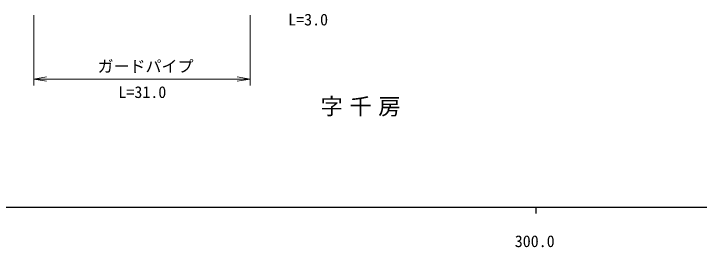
# Model space of a CAD drawing. Units: millimetres, scale not verified. Extents: x 40000 to 680000, y 20000 to 380000.
# Drawn here: x 286388 to 393572, y 198715 to 235225 of the extents above; entities that cross this region are included whole.
import ezdxf
from ezdxf.enums import TextEntityAlignment as Align

# ---------------------------------------------------------------- set-up
doc = ezdxf.new("R2010")
doc.units = ezdxf.units.MM
doc.header["$LTSCALE"] = 1000
doc.layers.add('M-BMK-HTXT', color=7, linetype='Continuous')
doc.layers.add('M-STR-HTXT', color=7, linetype='Continuous', lineweight=13)
doc.layers.add('M-TTL-BAND', color=7, linetype='Continuous', lineweight=25)
doc.styles.add('ＭＳ ゴシック', font='')
doc.styles.get('ＭＳ ゴシック').set_extended_font_data('MS Gothic')

# ---------------------------------------------------------------- blocks, each defined once
blk = doc.blocks.new('open_arrow')
at = {"color": 0, "linetype": 'Continuous', "lineweight": -2}
blk.add_lwpolyline([(7.5, 1.25), (0, 0), (7.5, -1.25)], dxfattribs=at)

msp = doc.modelspace()

# ---------------------------------------------------------------- linework, layer by layer
at = {"layer": 'M-STR-HTXT'}
for p, q in [((289527, 235000), (289527, 224000)), ((323344, 235000), (323344, 224000)), ((289527, 225000), (323344, 225000))]:
    msp.add_line(p, q, dxfattribs=at)
at = {"layer": 'M-TTL-BAND'}
for p, q in [((40000, 205000), (579000, 205000)), ((368000, 205000), (368000, 204000))]:
    msp.add_line(p, q, dxfattribs=at)

# ---------------------------------------------------------------- block references
at = {"layer": 'M-STR-HTXT', "xscale": 267, "yscale": 267}
msp.add_blockref('open_arrow', (289527, 225000), dxfattribs=at)
at = {"layer": 'M-STR-HTXT', "xscale": 267, "yscale": 267, "rotation": 180}
msp.add_blockref('open_arrow', (323344, 225000), dxfattribs=at)

# ---------------------------------------------------------------- texts
at = {"layer": 'M-BMK-HTXT', "insert": (341127, 220588), "char_height": 2566, "attachment_point": 5, "style": 'ＭＳ ゴシック'}
msp.add_mtext('\\T1.29;字千房', dxfattribs=at)
at = {"layer": 'M-STR-HTXT', "style": 'ＭＳ ゴシック'}
for s, p in [('L=3.0', (332418, 232842)), ('L=31.0', (306500, 221500))]:
    msp.add_text(s, height=1833, dxfattribs=at).set_placement(p, align=Align.BOTTOM_CENTER)
msp.add_text('ガードパイプ', height=1833, dxfattribs=at).set_placement((307000, 227000), align=Align.MIDDLE_CENTER)
at = {"layer": 'M-TTL-BAND', "style": 'ＭＳ ゴシック'}
msp.add_text('300.0', height=1833, dxfattribs=at).set_placement((367844, 198195), align=Align.BOTTOM_CENTER)

doc.saveas('drawing.dxf')
